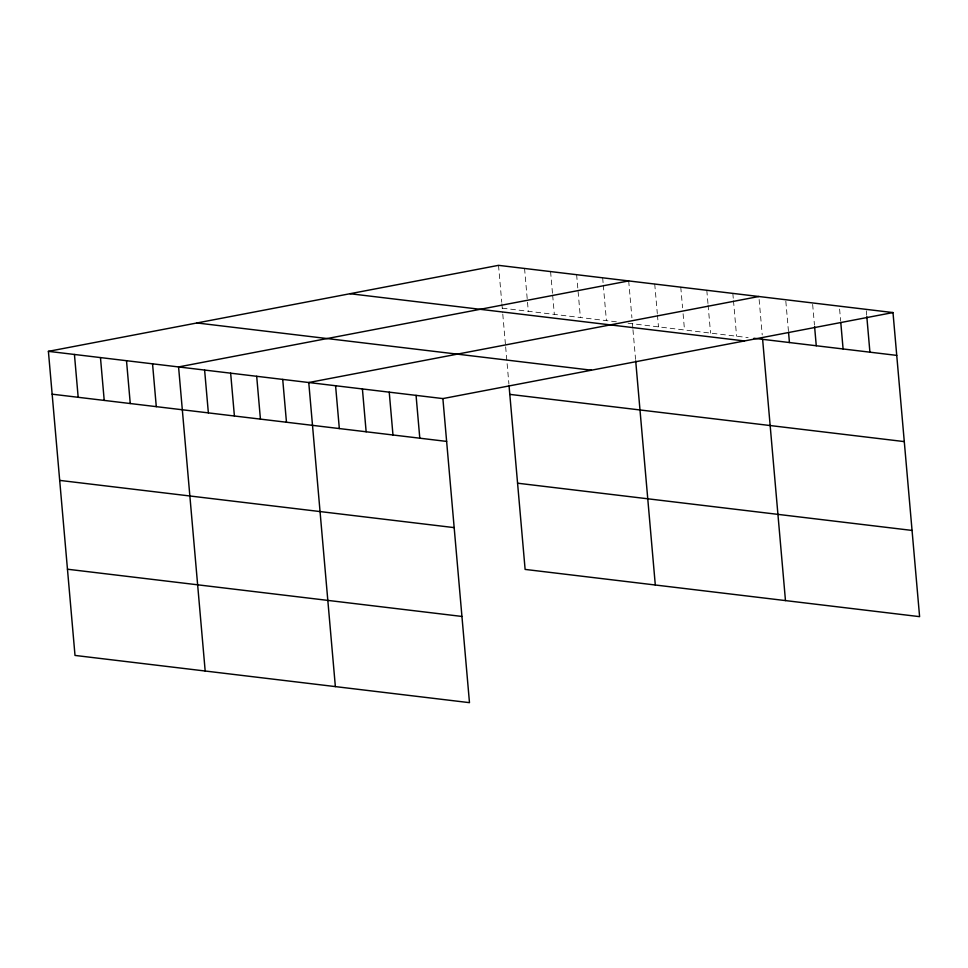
<?xml version="1.0" encoding="UTF-8"?>
<svg xmlns="http://www.w3.org/2000/svg" width="968" height="968" viewBox="0 0 968 968"><rect width="100%" height="100%" fill="white"/><g stroke="black" fill="none" stroke-linecap="round" stroke-linejoin="round"><path stroke-width="0.73" stroke-dasharray="4.84 3.63" d="M502.259 308.163L616.531 321.836M628.099 323.227L748.155 337.602M866.3 310.825L866.687 315.253M839.607 309.094L840.635 320.904M812.648 304.4L814.463 325.079M785.822 301.193L788.412 330.729M759.13 299.463L762.227 334.904M732.837 293.389L733.357 299.293M733.49 300.77L736.587 336.211M706.797 290.267L707.971 303.565M708.092 305.041L710.548 333.101M680.77 287.157L682.573 307.824M683.093 313.741L684.509 329.979M654.731 284.035L657.32 313.571M657.441 315.048L658.482 326.857M628.692 280.926L631.923 317.843M632.443 323.748L632.83 328.2M632.963 329.689L635.565 359.418M602.665 277.804L603.173 283.709M603.306 285.185L606.404 320.626M576.625 274.682L580.376 317.516M550.586 271.572L552.522 293.715M552.655 295.192L554.337 314.394M524.559 268.451L528.298 311.272M498.52 265.341L501.751 302.258M501.872 303.734L502.658 312.616M502.779 314.104L505.514 345.322M505.647 346.81L508.902 383.969"/><path stroke-width="1.45" d="M48.4 351.348L442.884 398.586L469.48 702.659L75.008 655.433L48.4 351.348L498.52 265.341L892.992 312.567L919.6 616.652L525.116 569.414L509.023 385.458M628.692 280.926L178.572 366.933L205.18 671.018M758.876 296.51L308.756 382.529L335.364 686.602M442.884 398.586L892.992 312.567M753.939 338.292L896.743 355.389M349.98 293.715L744.452 340.954M196.94 322.961L591.412 370.2M509.809 394.375L904.281 441.602M52.151 394.182L446.623 441.408M517.577 483.201L912.062 530.428M59.689 480.394L454.173 527.62M67.457 569.22L461.942 616.447M866.82 316.73L869.917 352.183M840.769 322.38L843.092 348.964M814.584 326.555L816.266 345.757M788.545 332.206L789.44 342.539M762.615 339.332L785.471 600.583M635.698 360.907L655.3 584.999M416.059 395.368L419.797 438.189M389.233 392.161L392.972 434.983M362.407 388.942L366.146 431.776M335.581 385.736L339.332 428.558M282.716 379.408L286.467 422.229M256.689 376.286L260.428 419.12M230.65 373.176L234.401 415.998M204.611 370.054L208.362 412.876M152.545 363.823L156.284 406.645M126.505 360.701L130.257 403.535M100.466 357.591L104.217 400.413M74.439 354.469L78.178 397.291"/></g></svg>
